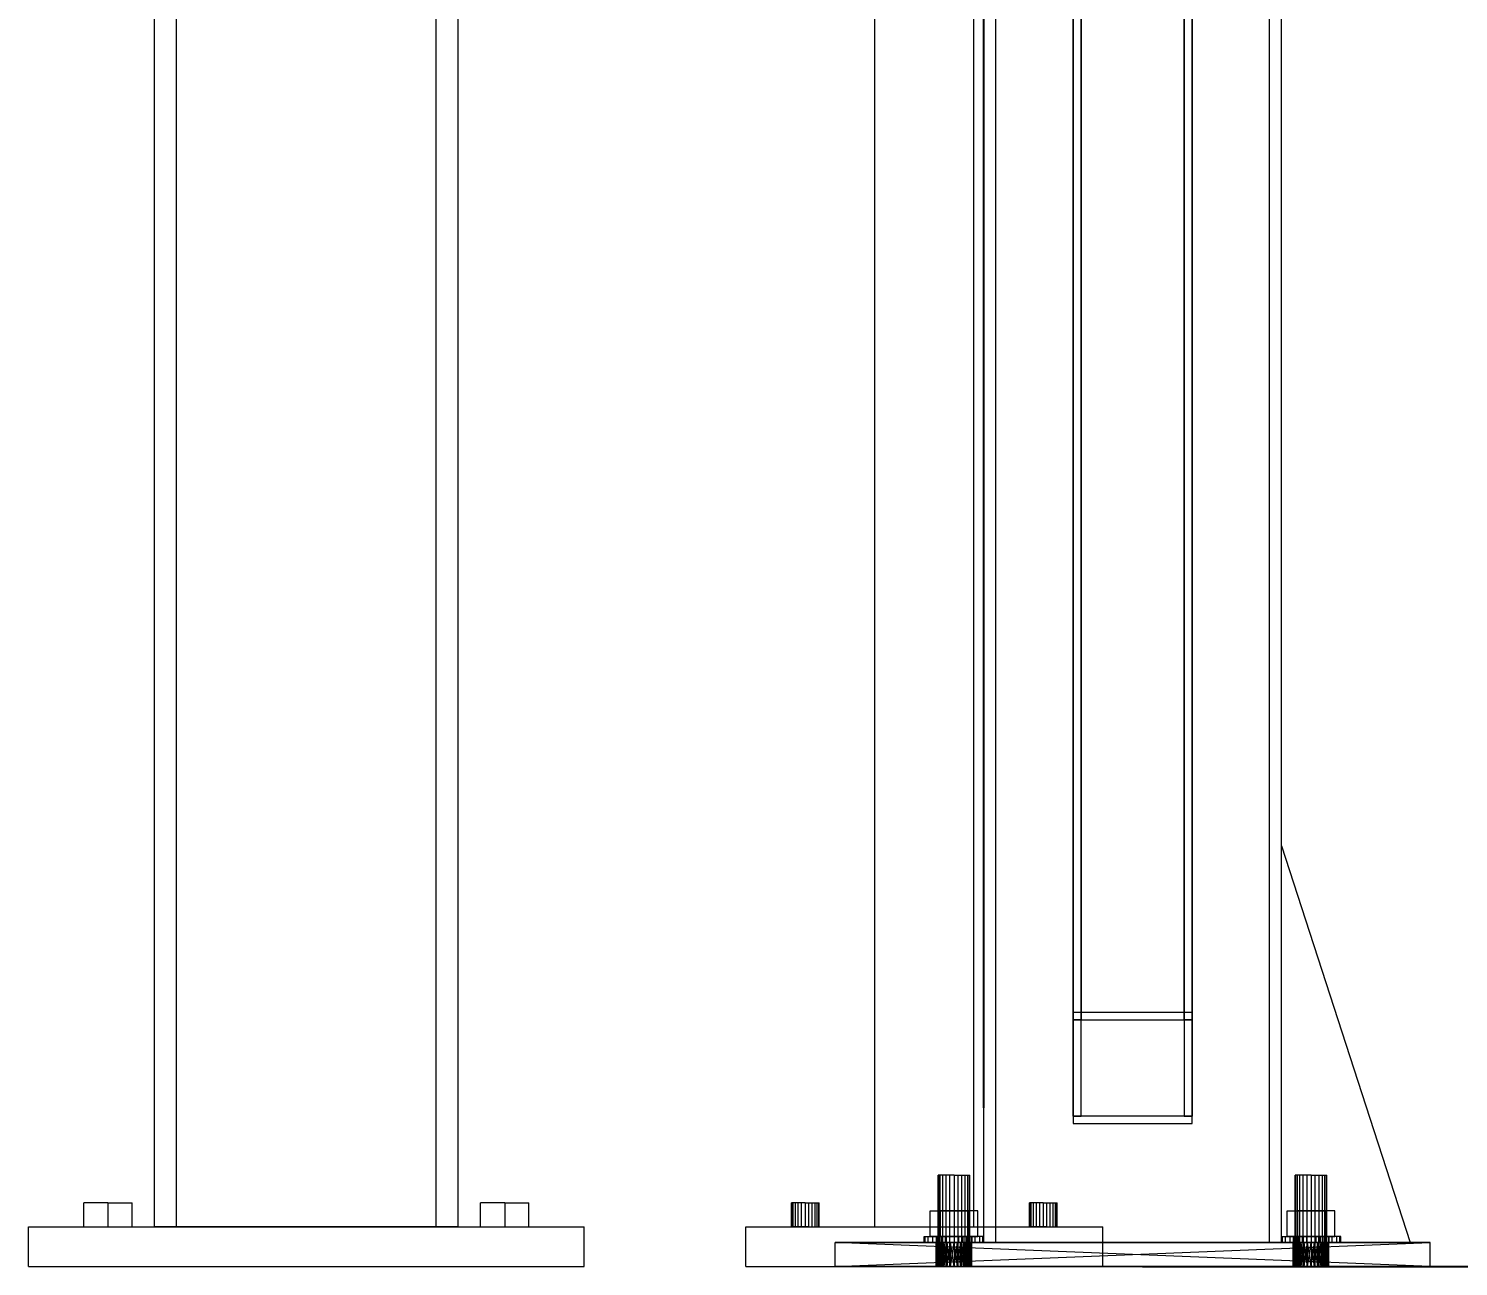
# Model space of a CAD drawing. Header units: millimetres. Extents: x -1970 to 34302, y -65268 to 6837.
# Drawn here: x -1962 to -1241, y -36000 to -35376 of the extents above; entities that cross this region are included whole.
import ezdxf

# ---------------------------------------------------------------- set-up
doc = ezdxf.new("R2010")
doc.units = ezdxf.units.MM
for name, color, linetype, lineweight in [('COTAS_O', 1, 'Continuous', 0), ('frontal_briquetadora', 7, 'Continuous', 0), ('frontal_mezcladora', 7, 'Continuous', 0), ('frontal_tolva', 7, 'Continuous', 0)]:
    doc.layers.add(name, color=color, linetype=linetype, lineweight=lineweight)
doc.dimstyles.new('R19_100', dxfattribs={"dimtxt": 250, "dimasz": 150, "dimexe": 150, "dimexo": 80, "dimgap": 100, "dimtad": 1, "dimtih": 1, "dimtoh": 1, "dimdsep": 46, "dimcen": 0.09, "dimadec": 0, "dimazin": 0, "dimtfac": 1, "dimtdec": 4, "dimtofl": 0, "dimtmove": 0, "dimatfit": 3, "dimfxl": 1, "dimtolj": 1, "dimtzin": 0, "dimarcsym": 0})

# ---------------------------------------------------------------- blocks, each defined once
blk = doc.blocks.new('*D40')
at = {"layer": 'COTAS_O', "color": 0, "lineweight": -2, "transparency": 16777216}
for p, q in [((-1400, -33700), (-630, -33700)), ((-780, -35850), (-780, -33850)), ((-1400, -36000), (-630, -36000))]:
    blk.add_line(p, q, dxfattribs=at)
at = {"layer": 'COTAS_O', "color": 0, "transparency": 16777216}
for points in [[(-805, -33850), (-755, -33850), (-780, -33700)], [(-805, -35850), (-755, -35850), (-780, -36000)]]:
    blk.add_solid(points, dxfattribs=at)
at = {"layer": 'Defpoints', "color": 0, "transparency": 16777216}
for p in [(-1480, -33700), (-780, -33700), (-1480, -36000)]:
    blk.add_point(p, dxfattribs=at)
blk = doc.blocks.new('*D41')
at = {"layer": 'COTAS_O', "color": 0, "lineweight": -2, "transparency": 16777216}
for p, q in [((-1480, -35920), (-1480, -35150)), ((490, -35920), (490, -35150)), ((-1330, -35300), (340, -35300))]:
    blk.add_line(p, q, dxfattribs=at)
at = {"layer": 'COTAS_O', "color": 0, "transparency": 16777216}
for points in [[(-1330, -35275), (-1330, -35325), (-1480, -35300)], [(340, -35275), (340, -35325), (490, -35300)]]:
    blk.add_solid(points, dxfattribs=at)
at = {"layer": 'Defpoints', "color": 0, "transparency": 16777216}
for p in [(490, -35300), (-1480, -36000), (490, -36000)]:
    blk.add_point(p, dxfattribs=at)

msp = doc.modelspace()

# ---------------------------------------------------------------- linework, layer by layer
at = {"layer": 'frontal_briquetadora'}
for p, q in [((-1480, -35988), (-1480, -34950)), ((-1474, -35988), (-1474, -34950)), ((-1336, -35988), (-1336, -34950)), ((-1330, -35988), (-1330, -34950)), ((-1435, -35872.053), (-1435, -35072.053)), ((-1435, -35075.779), (-1435, -35875.779)), ((-1431, -35075.779), (-1431, -35875.779)), ((-1379, -35875.779), (-1379, -35075.779)), ((-1375, -35072.053), (-1375, -35872.053)), ((-1375, -35875.779), (-1375, -35075.779)), ((-1435, -35924.221), (-1435, -35124.221)), ((-1435, -35127.947), (-1435, -35927.947)), ((-1431, -35924.221), (-1431, -35124.221)), ((-1379, -35124.221), (-1379, -35924.221)), ((-1375, -35124.221), (-1375, -35924.221)), ((-1375, -35927.947), (-1375, -35127.947)), ((-1330, -35988), (-1330, -35788)), ((-1330, -35788), (-1265, -35988)), ((-1375, -35872.053), (-1435, -35872.053)), ((-1435, -35872.053), (-1435, -35875.779)), ((-1435, -35875.779), (-1375, -35875.779)), ((-1431, -35875.779), (-1435, -35875.779)), ((-1435, -35875.779), (-1435, -35924.221)), ((-1431, -35924.221), (-1431, -35875.779)), ((-1375, -35875.779), (-1379, -35875.779)), ((-1379, -35875.779), (-1379, -35924.221)), ((-1375, -35875.779), (-1375, -35872.053)), ((-1375, -35924.221), (-1375, -35875.779)), ((-1375, -35924.221), (-1435, -35924.221)), ((-1435, -35924.221), (-1435, -35927.947)), ((-1435, -35924.221), (-1431, -35924.221)), ((-1435, -35927.947), (-1375, -35927.947)), ((-1379, -35924.221), (-1375, -35924.221)), ((-1375, -35927.947), (-1375, -35924.221)), ((-1502.727, -35954), (-1503, -35954)), ((-1503, -36000), (-1503, -35954)), ((-1501.928, -35954), (-1502.727, -35954)), ((-1502.727, -36000), (-1502.727, -35954)), ((-1500.657, -35954), (-1501.928, -35954)), ((-1501.928, -36000), (-1501.928, -35954)), ((-1499, -35954), (-1500.657, -35954)), ((-1500.657, -36000), (-1500.657, -35954)), ((-1497.071, -35954), (-1499, -35954)), ((-1499, -36000), (-1499, -35954)), ((-1495, -35954), (-1497.071, -35954)), ((-1497.071, -36000), (-1497.071, -35954)), ((-1495, -35954), (-1492.929, -35954)), ((-1495, -35954), (-1495, -36000)), ((-1492.929, -35954), (-1491, -35954)), ((-1492.929, -36000), (-1492.929, -35954)), ((-1491, -35954), (-1489.343, -35954)), ((-1491, -36000), (-1491, -35954)), ((-1489.343, -35954), (-1488.072, -35954)), ((-1489.343, -36000), (-1489.343, -35954)), ((-1488.072, -35954), (-1487.273, -35954)), ((-1488.072, -36000), (-1488.072, -35954)), ((-1487.273, -35954), (-1487, -35954)), ((-1487.273, -36000), (-1487.273, -35954)), ((-1487, -36000), (-1487, -35954)), ((-1322.727, -35954), (-1323, -35954)), ((-1323, -36000), (-1323, -35954)), ((-1321.928, -35954), (-1322.727, -35954)), ((-1322.727, -36000), (-1322.727, -35954)), ((-1320.657, -35954), (-1321.928, -35954)), ((-1321.928, -36000), (-1321.928, -35954)), ((-1319, -35954), (-1320.657, -35954)), ((-1320.657, -36000), (-1320.657, -35954)), ((-1317.071, -35954), (-1319, -35954)), ((-1319, -36000), (-1319, -35954)), ((-1315, -35954), (-1317.071, -35954)), ((-1317.071, -36000), (-1317.071, -35954)), ((-1315, -35954), (-1312.929, -35954)), ((-1315, -35954), (-1315, -36000)), ((-1312.929, -35954), (-1311, -35954)), ((-1312.929, -36000), (-1312.929, -35954)), ((-1311, -35954), (-1309.343, -35954)), ((-1311, -36000), (-1311, -35954)), ((-1309.343, -35954), (-1308.072, -35954)), ((-1309.343, -36000), (-1309.343, -35954)), ((-1308.072, -35954), (-1307.273, -35954)), ((-1308.072, -36000), (-1308.072, -35954)), ((-1307.273, -35954), (-1307, -35954)), ((-1307.273, -36000), (-1307.273, -35954)), ((-1307, -36000), (-1307, -35954)), ((-1506.994, -35985), (-1506.994, -35972)), ((-1506.994, -35972), (-1495, -35972)), ((-1506.994, -35972), (-1501.928, -35972)), ((-1495, -35972), (-1501.928, -35972)), ((-1501.928, -35972), (-1501.928, -35985)), ((-1483.006, -35972), (-1495, -35972)), ((-1495, -35972), (-1495, -35985)), ((-1495, -35972), (-1488.072, -35972)), ((-1488.072, -35972), (-1488.072, -35985)), ((-1483.006, -35972), (-1488.072, -35972)), ((-1483.006, -35985), (-1483.006, -35972)), ((-1326.994, -35985), (-1326.994, -35972)), ((-1326.994, -35972), (-1315, -35972)), ((-1326.994, -35972), (-1321.928, -35972)), ((-1315, -35972), (-1321.928, -35972)), ((-1321.928, -35972), (-1321.928, -35985)), ((-1303.006, -35972), (-1315, -35972)), ((-1315, -35972), (-1315, -35985)), ((-1315, -35972), (-1308.072, -35972)), ((-1308.072, -35972), (-1308.072, -35985)), ((-1303.006, -35972), (-1308.072, -35972)), ((-1303.006, -35985), (-1303.006, -35972)), ((-1510, -35988), (-1510, -35985)), ((-1510, -35985), (-1509.489, -35985)), ((-1510, -35985), (-1504, -35985)), ((-1509.489, -35988), (-1509.489, -35985)), ((-1509.489, -35985), (-1507.99, -35985)), ((-1509.489, -35985), (-1503.693, -35985)), ((-1507.99, -35988), (-1507.99, -35985)), ((-1507.99, -35985), (-1505.607, -35985)), ((-1507.99, -35985), (-1502.794, -35985)), ((-1495, -35985), (-1506.994, -35985)), ((-1501.928, -35985), (-1506.994, -35985)), ((-1505.607, -35988), (-1505.607, -35985)), ((-1505.607, -35985), (-1502.5, -35985)), ((-1505.607, -35985), (-1501.364, -35985)), ((-1503.693, -35985), (-1504, -35985)), ((-1504, -35985), (-1504, -35988)), ((-1502.794, -35985), (-1503.693, -35985)), ((-1503.693, -35985), (-1503.693, -35988)), ((-1501.364, -35985), (-1502.794, -35985)), ((-1502.794, -35985), (-1502.794, -35988)), ((-1502.5, -35988), (-1502.5, -35985)), ((-1502.5, -35985), (-1498.882, -35985)), ((-1502.5, -35985), (-1499.5, -35985)), ((-1501.928, -35985), (-1495, -35985)), ((-1499.5, -35985), (-1501.364, -35985)), ((-1501.364, -35985), (-1501.364, -35988)), ((-1497.329, -35985), (-1499.5, -35985)), ((-1499.5, -35985), (-1499.5, -35988)), ((-1498.882, -35988), (-1498.882, -35985)), ((-1498.882, -35985), (-1495, -35985)), ((-1498.882, -35985), (-1497.329, -35985)), ((-1495, -35985), (-1497.329, -35985)), ((-1497.329, -35985), (-1497.329, -35988)), ((-1491.118, -35985), (-1495, -35985)), ((-1495, -35985), (-1495, -35988)), ((-1495, -35985), (-1492.671, -35985)), ((-1495, -35985), (-1483.006, -35985)), ((-1488.072, -35985), (-1495, -35985)), ((-1492.671, -35985), (-1492.671, -35988)), ((-1491.118, -35985), (-1492.671, -35985)), ((-1492.671, -35985), (-1490.5, -35985)), ((-1491.118, -35988), (-1491.118, -35985)), ((-1487.5, -35985), (-1491.118, -35985)), ((-1490.5, -35985), (-1490.5, -35988)), ((-1487.5, -35985), (-1490.5, -35985)), ((-1490.5, -35985), (-1488.636, -35985)), ((-1488.636, -35985), (-1488.636, -35988)), ((-1484.393, -35985), (-1488.636, -35985)), ((-1488.636, -35985), (-1487.206, -35985)), ((-1488.072, -35985), (-1483.006, -35985)), ((-1487.5, -35988), (-1487.5, -35985)), ((-1484.393, -35985), (-1487.5, -35985)), ((-1487.206, -35985), (-1487.206, -35988)), ((-1482.01, -35985), (-1487.206, -35985)), ((-1487.206, -35985), (-1486.307, -35985)), ((-1486.307, -35985), (-1486.307, -35988)), ((-1480.511, -35985), (-1486.307, -35985)), ((-1486.307, -35985), (-1486, -35985)), ((-1486, -35985), (-1486, -35988)), ((-1480, -35985), (-1486, -35985)), ((-1484.393, -35988), (-1484.393, -35985)), ((-1482.01, -35985), (-1484.393, -35985)), ((-1482.01, -35988), (-1482.01, -35985)), ((-1480.511, -35985), (-1482.01, -35985)), ((-1480.511, -35988), (-1480.511, -35985)), ((-1480, -35985), (-1480.511, -35985)), ((-1480, -35988), (-1480, -35985)), ((-1330, -35988), (-1330, -35985)), ((-1330, -35985), (-1329.489, -35985)), ((-1330, -35985), (-1324, -35985)), ((-1329.489, -35988), (-1329.489, -35985)), ((-1329.489, -35985), (-1327.99, -35985)), ((-1329.489, -35985), (-1323.693, -35985)), ((-1327.99, -35988), (-1327.99, -35985)), ((-1327.99, -35985), (-1325.607, -35985)), ((-1327.99, -35985), (-1322.794, -35985)), ((-1315, -35985), (-1326.994, -35985)), ((-1321.928, -35985), (-1326.994, -35985)), ((-1325.607, -35988), (-1325.607, -35985)), ((-1325.607, -35985), (-1322.5, -35985)), ((-1325.607, -35985), (-1321.364, -35985)), ((-1323.693, -35985), (-1324, -35985)), ((-1324, -35985), (-1324, -35988)), ((-1322.794, -35985), (-1323.693, -35985)), ((-1323.693, -35985), (-1323.693, -35988)), ((-1321.364, -35985), (-1322.794, -35985)), ((-1322.794, -35985), (-1322.794, -35988)), ((-1322.5, -35988), (-1322.5, -35985)), ((-1322.5, -35985), (-1318.882, -35985)), ((-1322.5, -35985), (-1319.5, -35985)), ((-1321.928, -35985), (-1315, -35985)), ((-1319.5, -35985), (-1321.364, -35985)), ((-1321.364, -35985), (-1321.364, -35988)), ((-1317.329, -35985), (-1319.5, -35985)), ((-1319.5, -35985), (-1319.5, -35988)), ((-1318.882, -35988), (-1318.882, -35985)), ((-1318.882, -35985), (-1315, -35985)), ((-1318.882, -35985), (-1317.329, -35985)), ((-1315, -35985), (-1317.329, -35985)), ((-1317.329, -35985), (-1317.329, -35988)), ((-1311.118, -35985), (-1315, -35985)), ((-1315, -35985), (-1315, -35988)), ((-1315, -35985), (-1312.671, -35985)), ((-1315, -35985), (-1303.006, -35985)), ((-1308.072, -35985), (-1315, -35985)), ((-1312.671, -35985), (-1312.671, -35988)), ((-1311.118, -35985), (-1312.671, -35985)), ((-1312.671, -35985), (-1310.5, -35985)), ((-1311.118, -35988), (-1311.118, -35985)), ((-1307.5, -35985), (-1311.118, -35985)), ((-1310.5, -35985), (-1310.5, -35988)), ((-1307.5, -35985), (-1310.5, -35985)), ((-1310.5, -35985), (-1308.636, -35985)), ((-1308.636, -35985), (-1308.636, -35988)), ((-1304.393, -35985), (-1308.636, -35985)), ((-1308.636, -35985), (-1307.206, -35985)), ((-1308.072, -35985), (-1303.006, -35985)), ((-1307.5, -35988), (-1307.5, -35985)), ((-1304.393, -35985), (-1307.5, -35985)), ((-1307.206, -35985), (-1307.206, -35988)), ((-1302.01, -35985), (-1307.206, -35985)), ((-1307.206, -35985), (-1306.307, -35985)), ((-1306.307, -35985), (-1306.307, -35988)), ((-1300.511, -35985), (-1306.307, -35985)), ((-1306.307, -35985), (-1306, -35985)), ((-1306, -35985), (-1306, -35988)), ((-1300, -35985), (-1306, -35985)), ((-1304.393, -35988), (-1304.393, -35985)), ((-1302.01, -35985), (-1304.393, -35985)), ((-1302.01, -35988), (-1302.01, -35985)), ((-1300.511, -35985), (-1302.01, -35985)), ((-1300.511, -35988), (-1300.511, -35985)), ((-1300, -35985), (-1300.511, -35985)), ((-1300, -35988), (-1300, -35985)), ((-1315, -35988), (-1555, -35988)), ((-1555, -35988), (-1316.756, -35988)), ((-1555, -35988), (-1495, -35988)), ((-1493.244, -35988), (-1555, -35988)), ((-1555, -35988), (-1496.756, -35988)), ((-1255, -35988), (-1555, -35988)), ((-1555, -35988), (-1318.444, -35988)), ((-1491.556, -35988), (-1555, -35988)), ((-1555, -35988), (-1498.444, -35988)), ((-1555, -35988), (-1320, -35988)), ((-1490, -35988), (-1555, -35988)), ((-1555, -35988), (-1500, -35988)), ((-1555, -35988), (-1321.364, -35988)), ((-1555, -35988), (-1501.364, -35988)), ((-1555, -35988), (-1322.483, -35988)), ((-1555, -35988), (-1502.483, -35988)), ((-1555, -35988), (-1323.315, -35988)), ((-1555, -35988), (-1503.315, -35988)), ((-1555, -35988), (-1323.827, -35988)), ((-1555, -35988), (-1503.827, -35988)), ((-1555, -35988), (-1324, -35988)), ((-1555, -35988), (-1504, -35988)), ((-1313.244, -35988), (-1555, -35988)), ((-1555, -36000), (-1555, -35988)), ((-1255, -36000), (-1555, -35988)), ((-1555, -36000), (-1255, -35988)), ((-1509.489, -35988), (-1510, -35988)), ((-1504, -35988), (-1510, -35988)), ((-1507.99, -35988), (-1509.489, -35988)), ((-1503.693, -35988), (-1509.489, -35988)), ((-1505.607, -35988), (-1507.99, -35988)), ((-1502.794, -35988), (-1507.99, -35988)), ((-1502.5, -35988), (-1505.607, -35988)), ((-1501.364, -35988), (-1505.607, -35988)), ((-1504, -35988), (-1503.827, -35988)), ((-1495, -35988), (-1504, -35988)), ((-1496.756, -35988), (-1504, -35988)), ((-1498.444, -35988), (-1504, -35988)), ((-1500, -35988), (-1504, -35988)), ((-1501.364, -35988), (-1504, -35988)), ((-1502.483, -35988), (-1504, -35988)), ((-1504, -36000), (-1503.827, -35988)), ((-1504, -36000), (-1504, -35988)), ((-1503.827, -36000), (-1504, -35988)), ((-1504, -35988), (-1503.693, -35988)), ((-1503.827, -35988), (-1503.315, -35988)), ((-1495, -35988), (-1503.827, -35988)), ((-1503.827, -36000), (-1503.315, -35988)), ((-1503.827, -36000), (-1503.827, -35988)), ((-1503.315, -36000), (-1503.827, -35988)), ((-1503.693, -35988), (-1502.794, -35988)), ((-1503.315, -35988), (-1502.483, -35988)), ((-1495, -35988), (-1503.315, -35988)), ((-1503.315, -36000), (-1502.483, -35988)), ((-1503.315, -36000), (-1503.315, -35988)), ((-1502.483, -36000), (-1503.315, -35988)), ((-1502.794, -35988), (-1501.364, -35988)), ((-1498.882, -35988), (-1502.5, -35988)), ((-1499.5, -35988), (-1502.5, -35988)), ((-1502.483, -35988), (-1501.364, -35988)), ((-1495, -35988), (-1502.483, -35988)), ((-1502.483, -36000), (-1501.364, -35988)), ((-1502.483, -36000), (-1502.483, -35988)), ((-1501.364, -36000), (-1502.483, -35988)), ((-1501.364, -35988), (-1500, -35988)), ((-1495, -35988), (-1501.364, -35988)), ((-1501.364, -36000), (-1500, -35988)), ((-1501.364, -36000), (-1501.364, -35988)), ((-1500, -36000), (-1501.364, -35988)), ((-1501.364, -35988), (-1499.5, -35988)), ((-1500, -35988), (-1498.444, -35988)), ((-1495, -35988), (-1500, -35988)), ((-1500, -36000), (-1498.444, -35988)), ((-1500, -36000), (-1500, -35988)), ((-1498.444, -36000), (-1500, -35988)), ((-1499.5, -35988), (-1497.329, -35988)), ((-1495, -35988), (-1498.882, -35988)), ((-1497.329, -35988), (-1498.882, -35988)), ((-1498.444, -35988), (-1496.756, -35988)), ((-1495, -35988), (-1498.444, -35988)), ((-1498.444, -36000), (-1496.756, -35988)), ((-1498.444, -36000), (-1498.444, -35988)), ((-1496.756, -36000), (-1498.444, -35988)), ((-1497.329, -35988), (-1495, -35988)), ((-1496.756, -35988), (-1495, -35988)), ((-1496.756, -36000), (-1495, -35988)), ((-1496.756, -36000), (-1496.756, -35988)), ((-1495, -36000), (-1496.756, -35988)), ((-1495, -35988), (-1493.244, -35988)), ((-1495, -35988), (-1491.556, -35988)), ((-1495, -35988), (-1490, -35988)), ((-1495, -35988), (-1488.636, -35988)), ((-1495, -35988), (-1487.517, -35988)), ((-1495, -35988), (-1486.685, -35988)), ((-1495, -35988), (-1486.173, -35988)), ((-1495, -35988), (-1486, -35988)), ((-1495, -35988), (-1495, -36000)), ((-1493.244, -36000), (-1495, -35988)), ((-1495, -36000), (-1493.244, -35988)), ((-1495, -35988), (-1491.118, -35988)), ((-1492.671, -35988), (-1495, -35988)), ((-1493.244, -35988), (-1491.556, -35988)), ((-1493.244, -35988), (-1486, -35988)), ((-1493.244, -36000), (-1493.244, -35988)), ((-1491.556, -36000), (-1493.244, -35988)), ((-1493.244, -36000), (-1491.556, -35988)), ((-1492.671, -35988), (-1491.118, -35988)), ((-1490.5, -35988), (-1492.671, -35988)), ((-1491.556, -35988), (-1490, -35988)), ((-1491.556, -35988), (-1486, -35988)), ((-1491.556, -36000), (-1491.556, -35988)), ((-1490, -36000), (-1491.556, -35988)), ((-1491.556, -36000), (-1490, -35988)), ((-1491.118, -35988), (-1487.5, -35988)), ((-1490.5, -35988), (-1487.5, -35988)), ((-1488.636, -35988), (-1490.5, -35988)), ((-1488.636, -35988), (-1490, -35988)), ((-1490, -35988), (-1486, -35988)), ((-1490, -35988), (-1321.364, -35988)), ((-1315, -35988), (-1490, -35988)), ((-1490, -36000), (-1490, -35988)), ((-1488.636, -36000), (-1490, -35988)), ((-1490, -36000), (-1488.636, -35988)), ((-1487.517, -35988), (-1488.636, -35988)), ((-1488.636, -35988), (-1486, -35988)), ((-1488.636, -35988), (-1321.364, -35988)), ((-1488.636, -35988), (-1324, -35988)), ((-1488.636, -35988), (-1323.827, -35988)), ((-1488.636, -35988), (-1323.315, -35988)), ((-1488.636, -35988), (-1322.483, -35988)), ((-1315, -35988), (-1488.636, -35988)), ((-1488.636, -36000), (-1488.636, -35988)), ((-1487.517, -36000), (-1488.636, -35988)), ((-1488.636, -36000), (-1487.517, -35988)), ((-1488.636, -35988), (-1484.393, -35988)), ((-1487.206, -35988), (-1488.636, -35988)), ((-1486.685, -35988), (-1487.517, -35988)), ((-1487.517, -35988), (-1486, -35988)), ((-1487.517, -35988), (-1321.364, -35988)), ((-1315, -35988), (-1487.517, -35988)), ((-1487.517, -36000), (-1487.517, -35988)), ((-1486.685, -36000), (-1487.517, -35988)), ((-1487.517, -36000), (-1486.685, -35988)), ((-1487.5, -35988), (-1484.393, -35988)), ((-1487.206, -35988), (-1482.01, -35988)), ((-1486.307, -35988), (-1487.206, -35988)), ((-1486.173, -35988), (-1486.685, -35988)), ((-1486.685, -35988), (-1486, -35988)), ((-1486.685, -35988), (-1321.364, -35988)), ((-1315, -35988), (-1486.685, -35988)), ((-1486.685, -36000), (-1486.685, -35988)), ((-1486.173, -36000), (-1486.685, -35988)), ((-1486.685, -36000), (-1486.173, -35988)), ((-1486.307, -35988), (-1480.511, -35988)), ((-1486, -35988), (-1486.307, -35988)), ((-1486, -35988), (-1486.173, -35988)), ((-1486.173, -35988), (-1321.364, -35988)), ((-1486.173, -35988), (-1315, -35988)), ((-1486.173, -36000), (-1486.173, -35988)), ((-1486, -36000), (-1486.173, -35988)), ((-1486.173, -36000), (-1486, -35988)), ((-1486, -35988), (-1321.364, -35988)), ((-1486, -35988), (-1320, -35988)), ((-1486, -35988), (-1318.444, -35988)), ((-1486, -35988), (-1316.756, -35988)), ((-1486, -35988), (-1315, -35988)), ((-1486, -36000), (-1486, -35988)), ((-1486, -35988), (-1480, -35988)), ((-1484.393, -35988), (-1482.01, -35988)), ((-1482.01, -35988), (-1480.511, -35988)), ((-1480.511, -35988), (-1480, -35988)), ((-1480, -35988), (-1474, -35988)), ((-1474, -35988), (-1336, -35988)), ((-1336, -35988), (-1330, -35988)), ((-1329.489, -35988), (-1330, -35988)), ((-1324, -35988), (-1330, -35988)), ((-1265, -35988), (-1330, -35988)), ((-1327.99, -35988), (-1329.489, -35988)), ((-1323.693, -35988), (-1329.489, -35988)), ((-1325.607, -35988), (-1327.99, -35988)), ((-1322.794, -35988), (-1327.99, -35988)), ((-1322.5, -35988), (-1325.607, -35988)), ((-1321.364, -35988), (-1325.607, -35988)), ((-1324, -35988), (-1323.827, -35988)), ((-1315, -35988), (-1324, -35988)), ((-1316.756, -35988), (-1324, -35988)), ((-1318.444, -35988), (-1324, -35988)), ((-1320, -35988), (-1324, -35988)), ((-1321.364, -35988), (-1324, -35988)), ((-1324, -36000), (-1323.827, -35988)), ((-1324, -36000), (-1324, -35988)), ((-1323.827, -36000), (-1324, -35988)), ((-1324, -35988), (-1323.693, -35988)), ((-1323.827, -35988), (-1323.315, -35988)), ((-1315, -35988), (-1323.827, -35988)), ((-1323.827, -36000), (-1323.315, -35988)), ((-1323.827, -36000), (-1323.827, -35988)), ((-1323.315, -36000), (-1323.827, -35988)), ((-1323.693, -35988), (-1322.794, -35988)), ((-1323.315, -35988), (-1322.483, -35988)), ((-1315, -35988), (-1323.315, -35988)), ((-1323.315, -36000), (-1322.483, -35988)), ((-1323.315, -36000), (-1323.315, -35988)), ((-1322.483, -36000), (-1323.315, -35988)), ((-1322.794, -35988), (-1321.364, -35988)), ((-1318.882, -35988), (-1322.5, -35988)), ((-1319.5, -35988), (-1322.5, -35988)), ((-1322.483, -35988), (-1321.364, -35988)), ((-1315, -35988), (-1322.483, -35988)), ((-1322.483, -36000), (-1321.364, -35988)), ((-1322.483, -36000), (-1322.483, -35988)), ((-1321.364, -36000), (-1322.483, -35988)), ((-1321.364, -35988), (-1320, -35988)), ((-1315, -35988), (-1321.364, -35988)), ((-1321.364, -36000), (-1320, -35988)), ((-1321.364, -36000), (-1321.364, -35988)), ((-1320, -36000), (-1321.364, -35988)), ((-1321.364, -35988), (-1319.5, -35988)), ((-1320, -35988), (-1318.444, -35988)), ((-1315, -35988), (-1320, -35988)), ((-1320, -36000), (-1318.444, -35988)), ((-1320, -36000), (-1320, -35988)), ((-1318.444, -36000), (-1320, -35988)), ((-1319.5, -35988), (-1317.329, -35988)), ((-1315, -35988), (-1318.882, -35988)), ((-1317.329, -35988), (-1318.882, -35988)), ((-1318.444, -35988), (-1316.756, -35988)), ((-1315, -35988), (-1318.444, -35988)), ((-1318.444, -36000), (-1316.756, -35988)), ((-1318.444, -36000), (-1318.444, -35988)), ((-1316.756, -36000), (-1318.444, -35988)), ((-1317.329, -35988), (-1315, -35988)), ((-1316.756, -35988), (-1315, -35988)), ((-1316.756, -36000), (-1315, -35988)), ((-1316.756, -36000), (-1316.756, -35988)), ((-1315, -36000), (-1316.756, -35988)), ((-1315, -35988), (-1313.244, -35988)), ((-1315, -35988), (-1255, -35988)), ((-1315, -35988), (-1315, -36000)), ((-1313.244, -36000), (-1315, -35988)), ((-1315, -36000), (-1313.244, -35988)), ((-1315, -35988), (-1311.118, -35988)), ((-1312.671, -35988), (-1315, -35988)), ((-1313.244, -35988), (-1255, -35988)), ((-1311.556, -35988), (-1313.244, -35988)), ((-1313.244, -35988), (-1310, -35988)), ((-1313.244, -35988), (-1308.636, -35988)), ((-1313.244, -35988), (-1307.517, -35988)), ((-1313.244, -35988), (-1306.685, -35988)), ((-1313.244, -35988), (-1306.173, -35988)), ((-1313.244, -35988), (-1306, -35988)), ((-1313.244, -36000), (-1313.244, -35988)), ((-1311.556, -36000), (-1313.244, -35988)), ((-1313.244, -36000), (-1311.556, -35988)), ((-1312.671, -35988), (-1311.118, -35988)), ((-1310.5, -35988), (-1312.671, -35988)), ((-1311.556, -35988), (-1255, -35988)), ((-1310, -35988), (-1311.556, -35988)), ((-1311.556, -35988), (-1306, -35988)), ((-1311.556, -36000), (-1311.556, -35988)), ((-1310, -36000), (-1311.556, -35988)), ((-1311.556, -36000), (-1310, -35988)), ((-1311.118, -35988), (-1307.5, -35988)), ((-1310.5, -35988), (-1307.5, -35988)), ((-1308.636, -35988), (-1310.5, -35988)), ((-1310, -35988), (-1255, -35988)), ((-1308.636, -35988), (-1310, -35988)), ((-1310, -35988), (-1306, -35988)), ((-1310, -36000), (-1310, -35988)), ((-1308.636, -36000), (-1310, -35988)), ((-1310, -36000), (-1308.636, -35988)), ((-1308.636, -35988), (-1255, -35988)), ((-1307.517, -35988), (-1308.636, -35988)), ((-1308.636, -35988), (-1306, -35988)), ((-1308.636, -36000), (-1308.636, -35988)), ((-1307.517, -36000), (-1308.636, -35988)), ((-1308.636, -36000), (-1307.517, -35988)), ((-1308.636, -35988), (-1304.393, -35988)), ((-1307.206, -35988), (-1308.636, -35988)), ((-1307.517, -35988), (-1255, -35988)), ((-1306.685, -35988), (-1307.517, -35988)), ((-1307.517, -35988), (-1306, -35988)), ((-1307.517, -36000), (-1307.517, -35988)), ((-1306.685, -36000), (-1307.517, -35988)), ((-1307.517, -36000), (-1306.685, -35988)), ((-1307.5, -35988), (-1304.393, -35988)), ((-1307.206, -35988), (-1302.01, -35988)), ((-1306.307, -35988), (-1307.206, -35988)), ((-1306.685, -35988), (-1255, -35988)), ((-1306.173, -35988), (-1306.685, -35988)), ((-1306.685, -36000), (-1306.685, -35988)), ((-1306.173, -36000), (-1306.685, -35988)), ((-1306.685, -36000), (-1306.173, -35988)), ((-1306.307, -35988), (-1300.511, -35988)), ((-1306, -35988), (-1306.307, -35988)), ((-1306.173, -35988), (-1255, -35988)), ((-1306, -35988), (-1306.173, -35988)), ((-1306.173, -36000), (-1306.173, -35988)), ((-1306, -36000), (-1306.173, -35988)), ((-1306.173, -36000), (-1306, -35988)), ((-1306, -35988), (-1255, -35988)), ((-1306, -36000), (-1306, -35988)), ((-1306, -35988), (-1300, -35988)), ((-1304.393, -35988), (-1302.01, -35988)), ((-1302.01, -35988), (-1300.511, -35988)), ((-1300.511, -35988), (-1300, -35988)), ((-1255, -36000), (-1255, -35988)), ((-1555, -36000), (-1315, -36000)), ((-1316.756, -36000), (-1555, -36000)), ((-1495, -36000), (-1555, -36000)), ((-1555, -36000), (-1493.244, -36000)), ((-1496.756, -36000), (-1555, -36000)), ((-1555, -36000), (-1255, -36000)), ((-1318.444, -36000), (-1555, -36000)), ((-1555, -36000), (-1491.556, -36000)), ((-1498.444, -36000), (-1555, -36000)), ((-1320, -36000), (-1555, -36000)), ((-1555, -36000), (-1490, -36000)), ((-1500, -36000), (-1555, -36000)), ((-1321.364, -36000), (-1555, -36000)), ((-1501.364, -36000), (-1555, -36000)), ((-1322.483, -36000), (-1555, -36000)), ((-1502.483, -36000), (-1555, -36000)), ((-1323.315, -36000), (-1555, -36000)), ((-1503.315, -36000), (-1555, -36000)), ((-1323.827, -36000), (-1555, -36000)), ((-1503.827, -36000), (-1555, -36000)), ((-1324, -36000), (-1555, -36000)), ((-1504, -36000), (-1555, -36000)), ((-1555, -36000), (-1313.244, -36000)), ((-1503.827, -36000), (-1504, -36000)), ((-1504, -36000), (-1495, -36000)), ((-1504, -36000), (-1496.756, -36000)), ((-1504, -36000), (-1498.444, -36000)), ((-1504, -36000), (-1500, -36000)), ((-1504, -36000), (-1501.364, -36000)), ((-1504, -36000), (-1502.483, -36000)), ((-1503.315, -36000), (-1503.827, -36000)), ((-1503.827, -36000), (-1495, -36000)), ((-1502.483, -36000), (-1503.315, -36000)), ((-1503.315, -36000), (-1495, -36000)), ((-1502.727, -36000), (-1503, -36000)), ((-1501.928, -36000), (-1502.727, -36000)), ((-1501.364, -36000), (-1502.483, -36000)), ((-1502.483, -36000), (-1495, -36000)), ((-1500.657, -36000), (-1501.928, -36000)), ((-1500, -36000), (-1501.364, -36000)), ((-1501.364, -36000), (-1495, -36000)), ((-1499, -36000), (-1500.657, -36000)), ((-1498.444, -36000), (-1500, -36000)), ((-1500, -36000), (-1495, -36000)), ((-1497.071, -36000), (-1499, -36000)), ((-1496.756, -36000), (-1498.444, -36000)), ((-1498.444, -36000), (-1495, -36000)), ((-1497.071, -36000), (-1495, -36000)), ((-1495, -36000), (-1496.756, -36000)), ((-1493.244, -36000), (-1495, -36000)), ((-1491.556, -36000), (-1495, -36000)), ((-1490, -36000), (-1495, -36000)), ((-1488.636, -36000), (-1495, -36000)), ((-1487.517, -36000), (-1495, -36000)), ((-1486.685, -36000), (-1495, -36000)), ((-1486.173, -36000), (-1495, -36000)), ((-1486, -36000), (-1495, -36000)), ((-1495, -36000), (-1492.929, -36000)), ((-1491.556, -36000), (-1493.244, -36000)), ((-1486, -36000), (-1493.244, -36000)), ((-1492.929, -36000), (-1491, -36000)), ((-1490, -36000), (-1491.556, -36000)), ((-1486, -36000), (-1491.556, -36000)), ((-1491, -36000), (-1489.343, -36000)), ((-1490, -36000), (-1488.636, -36000)), ((-1486, -36000), (-1490, -36000)), ((-1321.364, -36000), (-1490, -36000)), ((-1490, -36000), (-1315, -36000)), ((-1489.343, -36000), (-1488.072, -36000)), ((-1488.636, -36000), (-1487.517, -36000)), ((-1486, -36000), (-1488.636, -36000)), ((-1321.364, -36000), (-1488.636, -36000)), ((-1324, -36000), (-1488.636, -36000)), ((-1323.827, -36000), (-1488.636, -36000)), ((-1323.315, -36000), (-1488.636, -36000)), ((-1322.483, -36000), (-1488.636, -36000)), ((-1488.636, -36000), (-1315, -36000)), ((-1488.072, -36000), (-1487.273, -36000)), ((-1487.517, -36000), (-1486.685, -36000)), ((-1486, -36000), (-1487.517, -36000)), ((-1321.364, -36000), (-1487.517, -36000)), ((-1487.517, -36000), (-1315, -36000)), ((-1487.273, -36000), (-1487, -36000)), ((-1486.685, -36000), (-1486.173, -36000)), ((-1486, -36000), (-1486.685, -36000)), ((-1321.364, -36000), (-1486.685, -36000)), ((-1486.685, -36000), (-1315, -36000)), ((-1486.173, -36000), (-1486, -36000)), ((-1321.364, -36000), (-1486.173, -36000)), ((-1315, -36000), (-1486.173, -36000)), ((-1321.364, -36000), (-1486, -36000)), ((-1320, -36000), (-1486, -36000)), ((-1318.444, -36000), (-1486, -36000)), ((-1316.756, -36000), (-1486, -36000)), ((-1315, -36000), (-1486, -36000)), ((-1323.827, -36000), (-1324, -36000)), ((-1324, -36000), (-1315, -36000)), ((-1324, -36000), (-1316.756, -36000)), ((-1324, -36000), (-1318.444, -36000)), ((-1324, -36000), (-1320, -36000)), ((-1324, -36000), (-1321.364, -36000)), ((-1323.315, -36000), (-1323.827, -36000)), ((-1323.827, -36000), (-1315, -36000)), ((-1322.483, -36000), (-1323.315, -36000)), ((-1323.315, -36000), (-1315, -36000)), ((-1322.727, -36000), (-1323, -36000)), ((-1321.928, -36000), (-1322.727, -36000)), ((-1321.364, -36000), (-1322.483, -36000)), ((-1322.483, -36000), (-1315, -36000)), ((-1320.657, -36000), (-1321.928, -36000)), ((-1320, -36000), (-1321.364, -36000)), ((-1321.364, -36000), (-1315, -36000)), ((-1319, -36000), (-1320.657, -36000)), ((-1318.444, -36000), (-1320, -36000)), ((-1320, -36000), (-1315, -36000)), ((-1317.071, -36000), (-1319, -36000)), ((-1316.756, -36000), (-1318.444, -36000)), ((-1318.444, -36000), (-1315, -36000)), ((-1317.071, -36000), (-1315, -36000)), ((-1315, -36000), (-1316.756, -36000)), ((-1313.244, -36000), (-1315, -36000)), ((-1255, -36000), (-1315, -36000)), ((-1315, -36000), (-1312.929, -36000)), ((-1255, -36000), (-1313.244, -36000)), ((-1313.244, -36000), (-1311.556, -36000)), ((-1310, -36000), (-1313.244, -36000)), ((-1308.636, -36000), (-1313.244, -36000)), ((-1307.517, -36000), (-1313.244, -36000)), ((-1306.685, -36000), (-1313.244, -36000)), ((-1306.173, -36000), (-1313.244, -36000)), ((-1306, -36000), (-1313.244, -36000)), ((-1312.929, -36000), (-1311, -36000)), ((-1255, -36000), (-1311.556, -36000)), ((-1311.556, -36000), (-1310, -36000)), ((-1306, -36000), (-1311.556, -36000)), ((-1311, -36000), (-1309.343, -36000)), ((-1255, -36000), (-1310, -36000)), ((-1310, -36000), (-1308.636, -36000)), ((-1306, -36000), (-1310, -36000)), ((-1309.343, -36000), (-1308.072, -36000)), ((-1255, -36000), (-1308.636, -36000)), ((-1308.636, -36000), (-1307.517, -36000)), ((-1306, -36000), (-1308.636, -36000)), ((-1308.072, -36000), (-1307.273, -36000)), ((-1255, -36000), (-1307.517, -36000)), ((-1307.517, -36000), (-1306.685, -36000)), ((-1306, -36000), (-1307.517, -36000)), ((-1307.273, -36000), (-1307, -36000)), ((-1255, -36000), (-1306.685, -36000)), ((-1306.685, -36000), (-1306.173, -36000)), ((-1255, -36000), (-1306.173, -36000)), ((-1306.173, -36000), (-1306, -36000)), ((-1255, -36000), (-1306, -36000))]:
    msp.add_line(p, q, dxfattribs=at)
at = {"layer": 'frontal_mezcladora'}
for p, q in [((-1535, -35980), (-1535, -35000)), ((-1485, -35980), (-1485, -35000)), ((-1576.761, -35968), (-1577, -35968)), ((-1577, -35980), (-1577, -35968)), ((-1576.062, -35968), (-1576.761, -35968)), ((-1576.761, -35980), (-1576.761, -35968)), ((-1574.95, -35968), (-1576.062, -35968)), ((-1576.062, -35980), (-1576.062, -35968)), ((-1573.5, -35968), (-1574.95, -35968)), ((-1574.95, -35980), (-1574.95, -35968)), ((-1571.812, -35968), (-1573.5, -35968)), ((-1573.5, -35980), (-1573.5, -35968)), ((-1570, -35968), (-1571.812, -35968)), ((-1571.812, -35980), (-1571.812, -35968)), ((-1570, -35968), (-1568.188, -35968)), ((-1570, -35968), (-1570, -35980)), ((-1568.188, -35968), (-1566.5, -35968)), ((-1568.188, -35980), (-1568.188, -35968)), ((-1566.5, -35968), (-1565.05, -35968)), ((-1566.5, -35980), (-1566.5, -35968)), ((-1565.05, -35968), (-1563.938, -35968)), ((-1565.05, -35980), (-1565.05, -35968)), ((-1563.938, -35968), (-1563.239, -35968)), ((-1563.938, -35980), (-1563.938, -35968)), ((-1563.239, -35968), (-1563, -35968)), ((-1563.239, -35980), (-1563.239, -35968)), ((-1563, -35980), (-1563, -35968)), ((-1456.761, -35968), (-1457, -35968)), ((-1457, -35980), (-1457, -35968)), ((-1456.062, -35968), (-1456.761, -35968)), ((-1456.761, -35980), (-1456.761, -35968)), ((-1454.95, -35968), (-1456.062, -35968)), ((-1456.062, -35980), (-1456.062, -35968)), ((-1453.5, -35968), (-1454.95, -35968)), ((-1454.95, -35980), (-1454.95, -35968)), ((-1451.812, -35968), (-1453.5, -35968)), ((-1453.5, -35980), (-1453.5, -35968)), ((-1450, -35968), (-1451.812, -35968)), ((-1451.812, -35980), (-1451.812, -35968)), ((-1450, -35968), (-1448.188, -35968)), ((-1450, -35968), (-1450, -35980)), ((-1448.188, -35968), (-1446.5, -35968)), ((-1448.188, -35980), (-1448.188, -35968)), ((-1446.5, -35968), (-1445.05, -35968)), ((-1446.5, -35980), (-1446.5, -35968)), ((-1445.05, -35968), (-1443.938, -35968)), ((-1445.05, -35980), (-1445.05, -35968)), ((-1443.938, -35968), (-1443.239, -35968)), ((-1443.938, -35980), (-1443.938, -35968)), ((-1443.239, -35968), (-1443, -35968)), ((-1443.239, -35980), (-1443.239, -35968)), ((-1443, -35980), (-1443, -35968)), ((-1600, -35980), (-1420, -35980)), ((-1600, -36000), (-1600, -35980)), ((-1576.761, -35980), (-1577, -35980)), ((-1576.062, -35980), (-1576.761, -35980)), ((-1574.95, -35980), (-1576.062, -35980)), ((-1573.5, -35980), (-1574.95, -35980)), ((-1571.812, -35980), (-1573.5, -35980)), ((-1570, -35980), (-1571.812, -35980)), ((-1568.188, -35980), (-1570, -35980)), ((-1568.188, -35980), (-1566.5, -35980)), ((-1566.5, -35980), (-1565.05, -35980)), ((-1565.05, -35980), (-1563.938, -35980)), ((-1563.938, -35980), (-1563.239, -35980)), ((-1563.239, -35980), (-1563, -35980)), ((-1535, -35980), (-1485, -35980)), ((-1456.761, -35980), (-1457, -35980)), ((-1456.062, -35980), (-1456.761, -35980)), ((-1454.95, -35980), (-1456.062, -35980)), ((-1453.5, -35980), (-1454.95, -35980)), ((-1451.812, -35980), (-1453.5, -35980)), ((-1450, -35980), (-1451.812, -35980)), ((-1448.188, -35980), (-1450, -35980)), ((-1448.188, -35980), (-1446.5, -35980)), ((-1446.5, -35980), (-1445.05, -35980)), ((-1445.05, -35980), (-1443.938, -35980)), ((-1443.938, -35980), (-1443.239, -35980)), ((-1443.239, -35980), (-1443, -35980)), ((-1420, -36000), (-1420, -35980)), ((-1600, -36000), (-1420, -36000))]:
    msp.add_line(p, q, dxfattribs=at)
at = {"layer": 'frontal_tolva'}
for p, q in [((-1898, -35980), (-1898, -32700)), ((-1887, -35980), (-1887, -32700)), ((-1756, -35980), (-1756, -32700)), ((-1745, -35980), (-1745, -32700)), ((-1921.5, -35968), (-1933.624, -35968)), ((-1933.624, -35980), (-1933.624, -35968)), ((-1921.5, -35968), (-1909.376, -35968)), ((-1921.5, -35968), (-1921.5, -35980)), ((-1909.376, -35980), (-1909.376, -35968)), ((-1721.5, -35968), (-1733.624, -35968)), ((-1733.624, -35980), (-1733.624, -35968)), ((-1721.5, -35968), (-1709.376, -35968)), ((-1721.5, -35968), (-1721.5, -35980)), ((-1709.376, -35980), (-1709.376, -35968)), ((-1961.5, -35980), (-1681.5, -35980)), ((-1961.5, -36000), (-1961.5, -35980)), ((-1933.624, -35980), (-1921.5, -35980)), ((-1921.5, -35980), (-1909.376, -35980)), ((-1887, -35980), (-1898, -35980)), ((-1756, -35980), (-1887, -35980)), ((-1745, -35980), (-1756, -35980)), ((-1733.624, -35980), (-1721.5, -35980)), ((-1721.5, -35980), (-1709.376, -35980)), ((-1681.5, -36000), (-1681.5, -35980)), ((-1961.5, -36000), (-1681.5, -36000))]:
    msp.add_line(p, q, dxfattribs=at)

# ---------------------------------------------------------------- dimensions: what is measured, and where the dimension line sits
at = {"layer": 'COTAS_O'}
for p2, distance, picture, middle in [((-1480, -33700), -700, '*D40', (-780, -34850)), ((490, -36000), 700, '*D41', (-495, -35300))]:
    dim = msp.add_aligned_dim(p1=(-1480, -36000), p2=p2, distance=distance, text='<> O', dimstyle='R19_100', dxfattribs=at)
    dim.commit()
    dim.dimension.update_dxf_attribs({"geometry": picture, "text_midpoint": middle})

doc.saveas('drawing.dxf')
